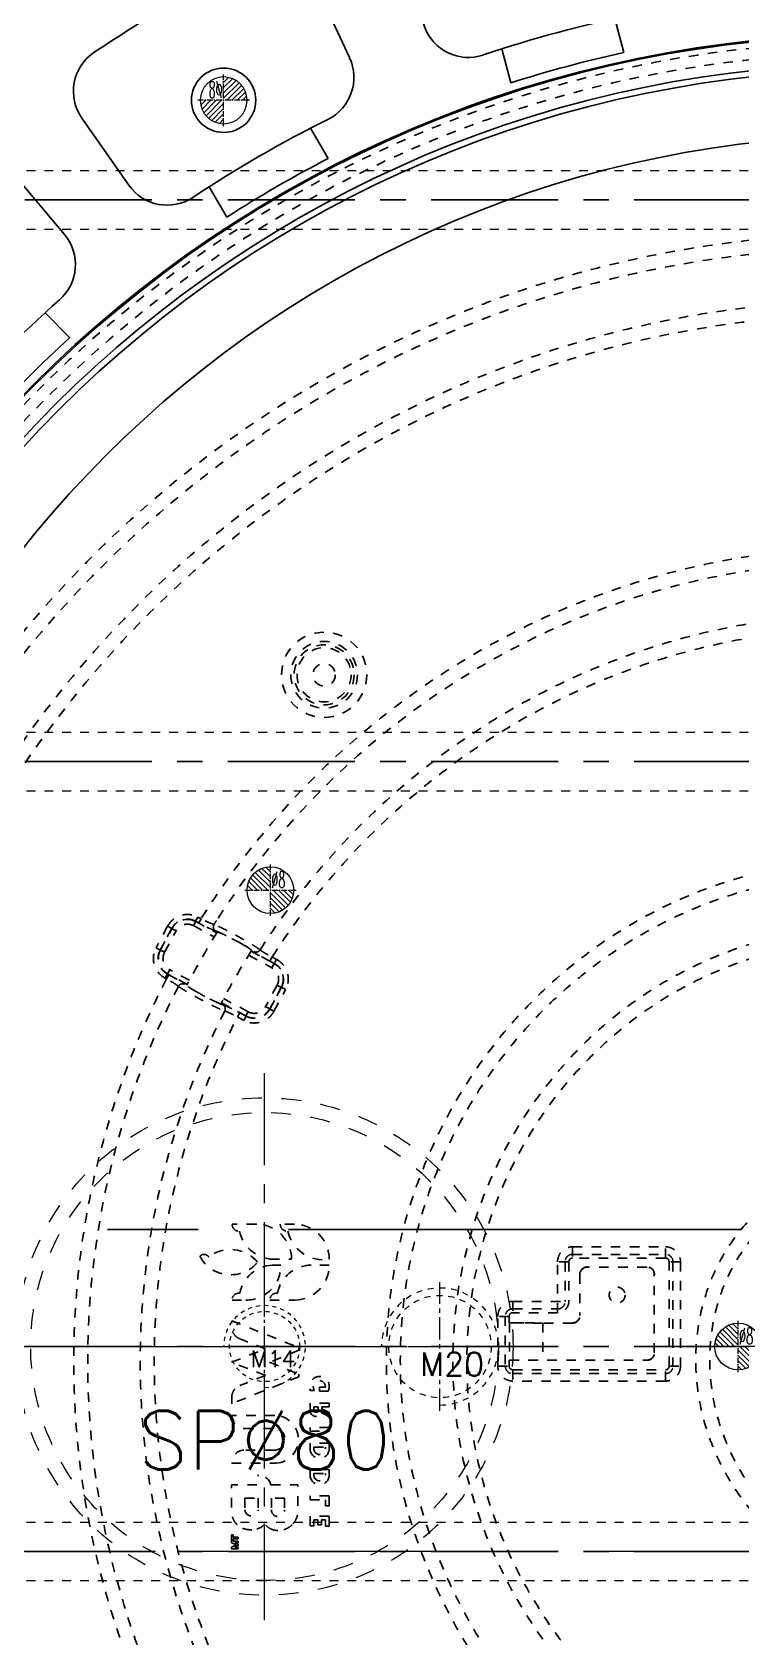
# Model space of a CAD drawing. Header units: millimetres. Extents: x 2673 to 5721, y -10743 to 3474.
# Drawn here: x 3661.4 to 3782.6, y -23 to 251.3 of the extents above; entities that cross this region are included whole.
import ezdxf
from ezdxf.enums import TextEntityAlignment as Align

# ---------------------------------------------------------------- set-up
doc = ezdxf.new("R2010")
doc.units = ezdxf.units.MM
doc.header["$LTSCALE"] = 16.335
doc.header["$PDMODE"] = 3
doc.header["$PDSIZE"] = 0.3125
doc.linetypes.add('CENTER', pattern=[0.6, 0.375, -0.075, 0.075, -0.075])
doc.linetypes.add('HIDDEN', pattern=[0.2, 0.1, -0.1])
doc.layers.get('0').update_dxf_attribs({"linetype": 'CONTINUOUS'})
doc.layers.get('Defpoints').update_dxf_attribs({"linetype": 'CONTINUOUS'})
for name, color, linetype, lineweight in [('cool', 153, 'HIDDEN', 9), ('epin', 13, 'CONTINUOUS', 9), ('moldbase', 7, 'CONTINUOUS', 20), ('screw', 33, 'CONTINUOUS', 13), ('sp', 193, 'CONTINUOUS', 9)]:
    doc.layers.add(name, color=color, linetype=linetype, lineweight=lineweight)
doc.layers.add('DEFAULT_2', color=8, linetype='HIDDEN')
doc.styles.get("Standard").update_dxf_attribs({"font": 'txt', "width": 0.8})
doc.styles.add('TXT', font='txt.shx', dxfattribs={"bigfont": 'gbcbig.shx'})
doc.styles.add('TXT05', font='txt.shx', dxfattribs={"width": 0.5, "bigfont": 'gbcbig.shx'})
doc.dimstyles.get("Standard").update_dxf_attribs({"dimtxt": 0.15625, "dimasz": 0.1875, "dimexe": 0.125, "dimexo": 0.0625, "dimtad": 0, "dimtih": 1, "dimtoh": 1, "dimdsep": 46, "dimtxsty": 'Standard', "dimcen": 0.09, "dimadec": 0, "dimazin": 0, "dimtp": 0.01, "dimtm": 0.01, "dimtfac": 1, "dimtofl": 0, "dimtmove": 0, "dimatfit": 3, "dimfxl": 0, "dimtolj": 1, "dimarcsym": 0})

# ---------------------------------------------------------------- blocks, each defined once
blk = doc.blocks.new('*D84')
at = {"color": 4, "lineweight": -2}
blk.add_line((3976.43, 186.47), (3970.25, 181.4), dxfattribs=at)
at = {"color": 4}
blk.add_solid([(3969.41, 182.43), (3971.1, 180.37), (3964.07, 176.32)], dxfattribs=at)
at = {"layer": 'Defpoints', "color": 0}
for p in [(3964.07, 176.32), (3648.27, -83.02)]:
    blk.add_point(p, dxfattribs=at)
at = {"color": 6, "insert": (3998.07, 204.24), "char_height": 12, "attachment_point": 5, "rotation": 39.3934}
blk.add_mtext('\\A1;∅408.64', dxfattribs=at)
blk = doc.blocks.new('02')
for p, q in [((3783.15, 274.29), (3784.37, 260.34)), ((3829.19, 274.29), (3827.97, 260.34))]:
    blk.add_line(p, q)
at = {"color": 7, "linetype": 'Continuous'}
for p, q in [((3796.17, 247.22), (3796.17, 253.23)), ((3816.17, 247.22), (3816.17, 253.23))]:
    blk.add_line(p, q, dxfattribs=at)
for centre, start, end in [((3791.12, 274.98), 93.6902, 185), ((3821.22, 274.98), 355, 86.3098), ((3792.34, 261.03), 185, 273.6068), ((3820, 261.03), 266.3932, 355)]:
    blk.add_arc(centre, 8, start, end)
for radius, start, end in [(241.82, 86.3098, 93.6902), (211.82, 86.3932, 93.6068), (205.82, 87.2151, 92.7849)]:
    blk.add_arc((3806.17, 41.65), radius, start, end, dxfattribs=at)
blk = doc.blocks.new('sp_80_th', base_point=(180.03, -1065.14))
at = {"layer": 'sp', "color": 1, "linetype": 'CENTER', "ltscale": 2.643404}
for p, q in [((180.03, -1111.89), (180.03, -1018.39)), ((133.28, -1065.14), (226.78, -1065.14))]:
    blk.add_line(p, q, dxfattribs=at)
at = {"layer": 'sp', "linetype": 'HIDDEN', "ltscale": 2.073258}
for radius in [42.5, 40]:
    blk.add_circle((180.03, -1065.14), radius, dxfattribs=at)
at = {"layer": 'sp', "color": 6, "style": 'TXT'}
blk.add_text('SP%%c80', height=10, dxfattribs=at).set_placement((180.03, -1081.14), align=Align.MIDDLE)
blk = doc.blocks.new('screw_m14_g')
at = {"layer": 'screw', "color": 1, "linetype": 'CENTER', "ltscale": 0.435384}
for p, q in [((0, -7.7), (0, 7.7)), ((-7.7, 0), (7.7, 0))]:
    blk.add_line(p, q, dxfattribs=at)
at = {"layer": 'screw', "color": 33, "linetype": 'HIDDEN', "ltscale": 0.435384}
blk.add_circle((0, 0), 6, dxfattribs=at)
at = {"layer": 'screw', "color": 92, "linetype": 'HIDDEN', "ltscale": 0.435384}
blk.add_arc((0, 0), 7, 270, 180, dxfattribs=at)
at = {"layer": 'screw', "color": 6, "linetype": 'ByBlock', "style": 'TXT'}
blk.add_text('M14', height=2.8, dxfattribs=at).set_placement((-2.38, -3.5))
blk = doc.blocks.new('epin_ejp_8')
at = {"layer": 'epin', "ltscale": 0.5}
h = blk.add_hatch(dxfattribs=at)
h.set_pattern_fill('_ANSI31', color=123, scale=0.2, angle=90, style=0)
h.set_pattern_definition([(135, (-3069.6252, 813.4417), (-0.4490128, -0.4490128), [])])
h.paths.add_polyline_path([(0, 4, 0.414214), (-4, 0), (0, 0)])
h.paths.add_polyline_path([(4, 0), (0, 0), (0, -4, 0.414214)])
at = {"layer": 'epin', "color": 1, "linetype": 'CENTER', "ltscale": 0.16}
for p, q in [((0, -4.4), (0, 4.4)), ((-4.4, 0), (4.4, 0))]:
    blk.add_line(p, q, dxfattribs=at)
at = {"layer": 'epin', "ltscale": 0.5}
blk.add_circle((0, 0), 4, dxfattribs=at)
at = {"layer": 'epin', "color": 6, "ltscale": 0.5, "style": 'TXT05', "width": 0.5}
blk.add_text('%%c8', height=2.8, dxfattribs=at).set_placement((0.16, 0.4))
blk = doc.blocks.new('1')
at = {"color": 1, "linetype": 'CENTER', "ltscale": 3.545271}
blk.add_line((3521.17, -188.35), (4091.17, -188.35), dxfattribs=at)
at = {"layer": 'cool', "ltscale": 0.932966}
for p, q in [((3535.5, -183.35), (4076.84, -183.35)), ((3535.5, -193.35), (4076.84, -193.35))]:
    blk.add_line(p, q, dxfattribs=at)
blk = doc.blocks.new('05')
for p in [(0, 411), (0, 315), (0, 180)]:
    blk.add_blockref('1', p)
at = {"layer": 'epin', "xscale": -1, "rotation": 359.9999999999941}
blk.add_blockref('epin_ejp_8', (3694.17, 239.65), dxfattribs=at)
blk = doc.blocks.new('screw_m20_g')
at = {"layer": 'screw', "color": 1, "linetype": 'CENTER', "ltscale": 0.621977}
for p, q in [((0, -11), (0, 11)), ((-11, 0), (11, 0))]:
    blk.add_line(p, q, dxfattribs=at)
at = {"layer": 'screw', "color": 33, "linetype": 'HIDDEN', "ltscale": 0.621977}
blk.add_circle((0, 0), 8.75, dxfattribs=at)
at = {"layer": 'screw', "color": 92, "linetype": 'HIDDEN', "ltscale": 0.621977}
blk.add_arc((0, 0), 10, 270, 180, dxfattribs=at)
at = {"layer": 'screw', "color": 6, "style": 'TXT'}
blk.add_text('M20', height=4, dxfattribs=at).set_placement((-3.4, -5))
blk = doc.blocks.new('7')
at = {"layer": 'epin'}
for p in [(-104, 2150.41), (-24, 2072.41)]:
    blk.add_blockref('epin_ejp_8', p, dxfattribs=at)

msp = doc.modelspace()

# ---------------------------------------------------------------- linework, layer by layer
at = {"color": 1, "linetype": 'CENTER', "ltscale": 12.63858}
msp.add_line((3581.422, 46.65), (4030.921, 46.65), dxfattribs=at)
at = {"color": 1, "linetype": 'CENTER', "ltscale": 3.545271}
msp.add_line((3521.172, 26.65), (4091.172, 26.65), dxfattribs=at)
at = {"color": 7, "linetype": 'Continuous'}
for radius in [204.318, 204.112, 199.261, 198.191, 186.993]:
    msp.add_circle((3806.172, 46.65), radius, dxfattribs=at)
msp.add_circle((3694.172, 239.65), 5.5)
at = {"layer": 'DEFAULT_2', "color": 8, "linetype": 'HIDDEN'}
for p, q in [((3689.395, 99.295), (3689.016, 98.587)), ((3689.76, 100.05), (3689.381, 99.343)), ((3689.381, 99.343), (3689.395, 99.295)), ((3689.923, 99.052), (3689.381, 99.343)), ((3689.395, 99.295), (3693.006, 97.357)), ((3690.302, 99.76), (3689.76, 100.05)), ((3689.922, 99.053), (3690.302, 99.76)), ((3684.599, 98.493), (3682.608, 94.781)), ((3685.306, 98.114), (3683.315, 94.401)), ((3683.363, 94.416), (3685.321, 98.065)), ((3684.071, 94.037), (3686.028, 97.686)), ((3685.306, 98.114), (3684.599, 98.493)), ((3685.321, 98.065), (3685.306, 98.114)), ((3686.028, 97.686), (3685.321, 98.065)), ((3689.016, 98.587), (3692.582, 96.675)), ((3693.082, 97.478), (3693.006, 97.357)), ((3682.608, 94.781), (3683.315, 94.401)), ((3683.315, 94.401), (3683.363, 94.416)), ((3683.363, 94.416), (3684.071, 94.037)), ((3698.445, 93.529), (3702.412, 91.401)), ((3698.872, 94.211), (3698.948, 94.331)), ((3698.872, 94.211), (3702.791, 92.108)), ((3684.972, 91.049), (3684.593, 90.342)), ((3688.318, 89.254), (3684.972, 91.049)), ((3702.469, 93.233), (3702.089, 92.526)), ((3702.84, 92.123), (3702.09, 92.525)), ((3702.412, 91.401), (3702.791, 92.108)), ((3703.219, 92.83), (3702.469, 93.233)), ((3702.791, 92.108), (3702.84, 92.123)), ((3702.84, 92.123), (3703.219, 92.83)), ((3684.544, 90.327), (3684.165, 89.62)), ((3684.165, 89.62), (3684.409, 89.489)), ((3684.409, 89.489), (3684.789, 90.196)), ((3684.593, 90.342), (3684.544, 90.327)), ((3684.544, 90.327), (3684.79, 90.195)), ((3687.943, 88.545), (3684.593, 90.342)), ((3687.943, 88.545), (3687.876, 88.42)), ((3703.314, 88.414), (3701.356, 84.764)), ((3704.021, 88.034), (3702.063, 84.385)), ((3702.078, 84.336), (3704.069, 88.049)), ((3704.021, 88.034), (3703.314, 88.414)), ((3704.069, 88.049), (3704.021, 88.034)), ((3704.776, 87.67), (3704.069, 88.049)), ((3693.728, 85.28), (3693.794, 85.406)), ((3697.989, 83.156), (3693.794, 85.406)), ((3698.368, 83.863), (3694.169, 86.115)), ((3702.785, 83.957), (3704.776, 87.67)), ((3696.544, 82.979), (3696.923, 83.686)), ((3696.544, 82.979), (3697.624, 82.4)), ((3696.922, 83.687), (3698.003, 83.107)), ((3697.624, 82.4), (3698.003, 83.107)), ((3697.989, 83.156), (3698.368, 83.863)), ((3698.003, 83.107), (3697.989, 83.156)), ((3701.356, 84.764), (3702.063, 84.385)), ((3702.063, 84.385), (3702.078, 84.336)), ((3702.078, 84.336), (3702.785, 83.957)), ((3699.727, 47.553), (3695.609, 47.541)), ((3699.875, 47.566), (3699.727, 47.553)), ((3706.3, 47.566), (3703.855, 47.566)), ((3702.068, 41.599), (3705.801, 41.599)), ((3753.837, 43.691), (3753.853, 41.76)), ((3753.837, 42.414), (3753.853, 42.398)), ((3753.838, 43.691), (3769.756, 43.691)), ((3753.853, 42.398), (3769.74, 42.398)), ((3769.74, 41.76), (3753.853, 41.76)), ((3769.74, 41.76), (3769.756, 43.691)), ((3769.74, 42.398), (3769.756, 42.414)), ((3703.983, 40.575), (3702.454, 40.575)), ((3712.242, 40.575), (3709.12, 40.575)), ((3753.215, 41.121), (3751.284, 41.138)), ((3751.3, 32.438), (3751.284, 41.137)), ((3752.56, 41.138), (3752.56, 34.369)), ((3752.577, 41.121), (3752.56, 41.138)), ((3753.215, 41.121), (3753.215, 34.353)), ((3755.092, 38.989), (3755.092, 31.965)), ((3755.119, 38.962), (3755.092, 38.989)), ((3756.369, 40.265), (3756.396, 40.239)), ((3766.559, 40.239), (3756.396, 40.239)), ((3766.559, 40.239), (3766.585, 40.265)), ((3767.862, 38.989), (3767.835, 38.962)), ((3767.835, 25.607), (3767.835, 38.962)), ((3772.31, 41.138), (3770.378, 41.121)), ((3770.378, 23.319), (3770.378, 41.121)), ((3771.033, 41.138), (3771.017, 41.121)), ((3771.017, 41.121), (3771.017, 23.319)), ((3772.31, 41.137), (3772.31, 23.304)), ((3695.614, 34.582), (3698.016, 34.582)), ((3702.059, 34.582), (3706.43, 34.582)), ((3743.621, 34.369), (3743.637, 32.438)), ((3743.621, 33.092), (3743.637, 33.076)), ((3743.622, 34.369), (3753.215, 34.353)), ((3743.637, 33.076), (3751.3, 33.076)), ((3751.3, 33.076), (3751.284, 33.092)), ((3752.56, 34.369), (3752.577, 34.353)), ((3695.556, 31.072), (3707.058, 26.456)), ((3742.999, 31.799), (3741.068, 31.816)), ((3741.068, 23.304), (3741.068, 31.815)), ((3742.344, 31.816), (3742.344, 23.303)), ((3742.361, 31.799), (3742.344, 31.816)), ((3742.999, 31.799), (3742.999, 30.688)), ((3753.842, 30.661), (3742.999, 30.688)), ((3748.779, 30.661), (3743.06, 30.688)), ((3743.08, 30.688), (3743.08, 24.303)), ((3751.3, 32.438), (3743.637, 32.438)), ((3748.779, 30.661), (3748.779, 24.33)), ((3753.842, 30.661), (3753.816, 30.688)), ((3755.092, 31.965), (3755.119, 31.938)), ((3695.525, 23.977), (3701.331, 26.247)), ((3707.058, 26.022), (3702.043, 23.984)), ((3707.058, 26.456), (3707.058, 26.022)), ((3767.835, 25.607), (3767.862, 25.58)), ((3701.331, 21.706), (3695.525, 23.977)), ((3702.043, 23.984), (3707.058, 21.912)), ((3741.068, 23.303), (3742.999, 23.319)), ((3742.344, 23.303), (3742.361, 23.319)), ((3742.999, 24.303), (3742.999, 23.319)), ((3742.999, 24.303), (3766.585, 24.303)), ((3743.06, 24.303), (3748.779, 24.33)), ((3743.637, 22.681), (3743.621, 20.75)), ((3743.637, 22.043), (3743.621, 22.026)), ((3743.621, 22.026), (3769.756, 22.026)), ((3743.637, 22.681), (3769.74, 22.681)), ((3766.585, 24.303), (3766.559, 24.33)), ((3769.756, 20.75), (3769.74, 22.681)), ((3769.756, 22.026), (3769.74, 22.043)), ((3770.378, 23.319), (3772.31, 23.303)), ((3771.017, 23.319), (3771.033, 23.303)), ((3707.058, 21.501), (3695.556, 16.881)), ((3701.331, 21.706), (3696.939, 19.974)), ((3707.058, 21.912), (3707.058, 21.501)), ((3710.591, 19.681), (3710.591, 19.019)), ((3711.57, 19.681), (3710.591, 19.681)), ((3769.756, 20.75), (3743.622, 20.75)), ((3695.556, 16.881), (3695.556, 17.942)), ((3708.959, 16.983), (3708.959, 15.683)), ((3712.227, 16.983), (3708.959, 16.983)), ((3709.039, 19.146), (3709.728, 19.146)), ((3710.591, 19.019), (3712.026, 19.019)), ((3712.227, 16.329), (3712.227, 16.983)), ((3702.929, 14.882), (3695.567, 14.882)), ((3709.613, 15.746), (3709.613, 16.33)), ((3709.613, 16.33), (3710.344, 16.33)), ((3710.344, 16.33), (3710.344, 15.752)), ((3710.879, 15.374), (3712.227, 14.615)), ((3710.98, 16.014), (3710.98, 16.329)), ((3710.98, 16.329), (3712.227, 16.329)), ((3712.227, 15.356), (3710.98, 16.014)), ((3712.227, 14.615), (3712.227, 15.356)), ((3697.732, 12.62), (3702.857, 12.62)), ((3708.959, 12.834), (3708.959, 12.18)), ((3712.227, 12.834), (3708.959, 12.834)), ((3708.959, 12.18), (3712.227, 12.18)), ((3712.227, 12.18), (3712.227, 12.834)), ((3702.857, 8.949), (3697.614, 8.949)), ((3708.963, 10.119), (3708.963, 9.026)), ((3712.227, 10.119), (3708.963, 10.119)), ((3709.613, 9.172), (3709.613, 9.466)), ((3709.613, 9.466), (3711.574, 9.466)), ((3711.574, 9.466), (3711.574, 9.172)), ((3712.227, 9.069), (3712.227, 10.119)), ((3695.56, 6.703), (3703.143, 6.703)), ((3708.963, 5.617), (3708.963, 4.524)), ((3712.227, 5.617), (3708.963, 5.617)), ((3712.227, 4.567), (3712.227, 5.617)), ((3709.613, 4.671), (3709.613, 4.964)), ((3709.613, 4.964), (3711.574, 4.964)), ((3711.574, 4.964), (3711.574, 4.671)), ((3697.803, 0.743), (3697.803, -1.231)), ((3697.803, 0.743), (3700.081, 0.743)), ((3700.081, 0.743), (3700.081, -1.231)), ((3704.605, 0.743), (3702.343, 0.742)), ((3702.343, 0.742), (3702.343, -1.269)), ((3704.605, 0.743), (3704.605, -1.246)), ((3708.959, 1.116), (3708.959, 0.463)), ((3712.227, 1.116), (3708.959, 1.116)), ((3708.959, 0.463), (3711.574, 0.463)), ((3711.574, 0.463), (3711.574, -0.575)), ((3712.227, -0.575), (3712.227, 1.116)), ((3708.959, -2.333), (3708.959, -3.97)), ((3712.227, -2.333), (3708.959, -2.333)), ((3711.574, -0.575), (3712.227, -0.575)), ((3712.227, -4.024), (3712.227, -2.333)), ((3708.959, -3.97), (3709.613, -3.97)), ((3709.613, -3.97), (3709.613, -2.987)), ((3709.613, -2.987), (3710.266, -2.987)), ((3710.266, -2.987), (3710.266, -3.846)), ((3710.266, -3.846), (3710.92, -3.846)), ((3710.92, -3.846), (3710.92, -2.987)), ((3710.92, -2.987), (3711.574, -2.987)), ((3711.574, -2.987), (3711.574, -4.024)), ((3711.574, -4.024), (3712.227, -4.024)), ((3695.54, -5.536), (3695.54, -6.879)), ((3695.786, -5.536), (3695.54, -5.536)), ((3695.54, -6.879), (3696.348, -7.262)), ((3696.348, -7.262), (3695.54, -7.644)), ((3695.54, -7.644), (3695.54, -7.94)), ((3695.54, -7.94), (3696.641, -7.94)), ((3695.786, -5.926), (3695.786, -5.536)), ((3696.641, -5.926), (3695.786, -5.926)), ((3695.786, -6.584), (3695.786, -6.195)), ((3695.786, -6.195), (3696.641, -6.195)), ((3696.641, -6.584), (3695.786, -6.584)), ((3696.641, -7.113), (3696.079, -6.85)), ((3696.079, -6.85), (3696.641, -6.85)), ((3696.079, -7.673), (3696.641, -7.41)), ((3696.641, -7.673), (3696.079, -7.673)), ((3696.641, -6.195), (3696.641, -5.926)), ((3696.641, -6.85), (3696.641, -6.584)), ((3696.641, -7.41), (3696.641, -7.113)), ((3696.641, -7.94), (3696.641, -7.673))]:
    msp.add_line(p, q, dxfattribs=at)
for centre, radius in [((3806.172, 46.65), 203.079), ((3806.172, 46.65), 201.12), ((3711.36, 141.462), 7.292), ((3711.36, 141.462), 5.698), ((3711.36, 141.462), 5.133), ((3711.36, 141.462), 4.623), ((3711.36, 141.462), 1.909), ((3761.477, 35.45), 1.36)]:
    msp.add_circle(centre, radius, dxfattribs=at)
for centre, radius, start, end in [((3687.956, 96.698), 3.004, 61.70326, 151.87482), ((3687.974, 96.639), 3.012, 73.85965, 151.73417), ((3687.972, 96.646), 2.205, 61.73348, 151.84472), ((3687.993, 96.666), 2.979, 61.92871, 74.07456), ((3807.917, 25.492), 136.706, 147.25356, 147.5711), ((3807.67, 25.598), 135.267, 147.90054, 152.32711), ((3685.96, 92.977), 3.004, 151.70326, 241.87482), ((3686.02, 92.995), 3.012, 151.87842, 241.72779), ((3686.012, 92.993), 2.205, 151.73348, 241.84472), ((3807.692, 25.584), 128.653, 147.69943, 152.35267), ((3701.372, 89.458), 2.205, 331.73348, 61.84472), ((3701.365, 89.456), 3.012, 343.85965, 61.73417), ((3701.424, 89.473), 3.004, 331.70326, 61.87482), ((3701.392, 89.436), 2.979, 331.92871, 344.07456), ((3710.825, 124.173), 42.588, 240.01777, 243.47801), ((3699.41, 85.812), 3.012, 241.87842, 331.7278), ((3699.428, 85.753), 3.004, 241.70326, 331.87482), ((3699.412, 85.804), 2.205, 241.73348, 331.84472), ((3696.815, 47.563), 1.201, 182.29864, 273.51198), ((3699.801, 41.566), 6, 0.307, 89.29047), ((3705.086, 47.576), 1.231, 180.46795, 274.3671), ((3706.247, 41.568), 5.999, 0.02116, 89.49591), ((3702.898, 47.697), 6.155, 192.50312, 262.25229), ((3711.232, 47.685), 6.199, 192.45052, 279.41179), ((3690.824, 41.494), 0.914, 29.66669, 140.64034), ((3695.385, 44.887), 5.972, 208.10597, 320.46232), ((3695.357, 37.163), 6.071, 40.24704, 128.00145), ((3753.837, 41.138), 1.276, 89.97419, 180.02581), ((3769.757, 41.138), 1.276, 359.97419, 90.02581), ((3702.825, 34.572), 6.014, 93.53359, 168.40755), ((3698.016, 40.549), 5.967, 269.82, 0.24898), ((3709.275, 34.536), 6.041, 91.47572, 168.10782), ((3706.254, 40.568), 5.988, 271.68536, 0.06759), ((3696.821, 34.579), 1.207, 84.65351, 179.84349), ((3703.264, 34.58), 1.205, 85.22266, 179.88616), ((3743.621, 31.816), 1.276, 89.97419, 180.02581), ((3751.3, 34.353), 1.276, 269.98584, 0.01416), ((3743.621, 23.303), 1.276, 179.97419, 270.02581), ((3769.757, 23.303), 1.276, 269.97419, 0.02581), ((3710.561, 19.841), 1.68, 330.71041, 205.79491), ((3710.545, 19.794), 1.033, 353.72626, 216.24692), ((3697.732, 14.787), 2.167, 177.48167, 269.77162), ((3702.868, 10.788), 4.094, 273.83876, 89.15835), ((3709.948, 15.709), 0.989, 181.4738, 340.21279), ((3709.978, 15.788), 0.368, 186.5109, 354.44791), ((3702.857, 10.784), 1.835, 270, 90), ((3697.745, 6.767), 2.186, 93.44516, 181.68742), ((3710.593, 9.173), 1.637, 185.17267, 356.32932), ((3710.593, 9.173), 0.981, 181.40298, 358.59702), ((3700.072, 2.442), 2.261, 14.82436, 89.9663), ((3710.593, 4.672), 1.637, 185.17267, 356.32932), ((3710.593, 4.672), 0.981, 181.40298, 358.59702), ((3698.942, -1.17), 1.141, 183.06531, 356.93469), ((3703.475, -1.278), 1.131, 179.57052, 1.61212)]:
    msp.add_arc(centre, radius, start, end, dxfattribs=at)
for centre, major_axis, start_param, end_param in [((3756.37, 38.988), (-0.903, 0.903), 0, 0.7852459), ((3756.396, 38.961), (-0.903, 0.903), -0.7852459, 0.7852459), ((3756.37, 38.988), (0.903, -0.903), 2.3563468, 3.1415927), ((3766.558, 38.961), (0.903, 0.903), -0.7852459, 0.7852459), ((3766.585, 38.988), (0.903, 0.903), -0.7852459, 0.7852459), ((3753.815, 31.965), (0.903, -0.903), 5.4979394, 7.0684312), ((3753.842, 31.938), (0.903, -0.903), 5.4979394, 7.0684312), ((3766.558, 25.607), (0.903, -0.903), -0.7852459, 0.7852459), ((3766.585, 25.58), (0.903, -0.903), -0.7852459, 0.7852459)]:
    msp.add_ellipse(centre, major_axis=major_axis, ratio=0.9996955, start_param=start_param, end_param=end_param, dxfattribs=at)
for points, knots in [([(3820.165, 216.081), (3809.232, 217.042), (3792.687, 217.01), (3770.996, 214.055), (3755.021, 210.42), (3739.385, 205.401), (3719.157, 196.867), (3695.357, 182.905), (3670.148, 161.487), (3652.518, 140.265), (3640.738, 121.706), (3630.617, 102.256), (3624.911, 86.761), (3622.012, 76.232)], [0, 0, 0, 0, 0.1252061, 0.1874252, 0.2495281, 0.3118469, 0.3745329, 0.4997142, 0.6248995, 0.7500892, 0.8127949, 0.875405, 1, 1, 1, 1]), ([(3813.575, 214.146), (3803.048, 214.697), (3787.173, 214.153), (3766.424, 210.705), (3751.154, 206.808), (3736.227, 201.609), (3716.95, 192.973), (3698.828, 181.888), (3682.339, 168.661), (3667.015, 154.094), (3653.592, 137.627), (3642.366, 119.708), (3632.698, 100.959), (3627.215, 86.053), (3624.408, 75.926)], [0, 0, 0, 0, 0.1250157, 0.1871392, 0.249255, 0.3116691, 0.3743672, 0.4995285, 0.5621746, 0.6248222, 0.7500374, 0.8127479, 0.8753649, 1, 1, 1, 1]), ([(3633.183, 73.965), (3635.861, 83.535), (3642.784, 102.259), (3657.596, 128.265), (3673.321, 147.62), (3687.678, 161.388), (3703.142, 173.905), (3720.129, 184.443), (3738.225, 192.718), (3752.293, 197.755), (3766.757, 201.579), (3786.355, 205.014), (3801.323, 205.683), (3811.232, 205.27)], [0, 0, 0, 0, 0.1250221, 0.24982, 0.3749363, 0.437177, 0.4998139, 0.6249855, 0.6872649, 0.7499012, 0.8127356, 0.8752351, 1, 1, 1, 1]), ([(3635.499, 73.365), (3638.231, 83.116), (3643.571, 97.422), (3652.993, 115.364), (3663.906, 132.441), (3676.953, 148.068), (3691.834, 161.832), (3707.849, 174.253), (3725.419, 184.559), (3744.095, 192.447), (3763.391, 198.66), (3788.442, 203.222), (3808.811, 203.262), (3818.9, 202.376)], [0, 0, 0, 0, 0.1250227, 0.1873756, 0.2499885, 0.3749959, 0.4372835, 0.5000035, 0.6249664, 0.6873014, 0.7500555, 0.8749575, 1, 1, 1, 1]), ([(3911.177, 105.046), (3908.259, 109.661), (3903.395, 116.321), (3896.067, 124.478), (3890.178, 130.233), (3883.938, 135.569), (3875.158, 142.116), (3863.402, 149.212), (3848.329, 155.83), (3835.156, 159.681), (3824.384, 161.731), (3813.51, 163.109), (3799.796, 163.521), (3783.414, 161.964), (3767.356, 158.378), (3751.845, 152.838), (3737.103, 145.432), (3723.323, 136.253), (3706.633, 121.935), (3696.141, 109.007), (3690.302, 99.76)], [0, 0, 0, 0, 0.0622998, 0.0937084, 0.1250404, 0.1561692, 0.1873077, 0.2499149, 0.3123466, 0.3746285, 0.406017, 0.4373779, 0.4995974, 0.5621033, 0.624637, 0.6868336, 0.7495432, 0.8123931, 0.8752233, 1, 1, 1, 1]), ([(3909.037, 103.95), (3906.183, 108.447), (3901.429, 114.935), (3894.274, 122.886), (3888.525, 128.496), (3882.436, 133.701), (3873.87, 140.09), (3862.402, 147.022), (3847.699, 153.5), (3834.849, 157.284), (3824.339, 159.312), (3813.725, 160.686), (3800.335, 161.133), (3784.33, 159.675), (3768.63, 156.242), (3753.451, 150.91), (3739.009, 143.757), (3725.489, 134.875), (3709.077, 120.992), (3698.722, 108.435), (3692.937, 99.44)], [0, 0, 0, 0, 0.062228, 0.0936021, 0.1249001, 0.1559997, 0.1871115, 0.2496732, 0.3120768, 0.3743284, 0.4057027, 0.4370645, 0.4992883, 0.5617858, 0.6243469, 0.6865641, 0.7492808, 0.8121739, 0.8750538, 1, 1, 1, 1]), ([(3700.404, 94.448), (3703.075, 98.613), (3708.924, 106.666), (3719.07, 117.63), (3730.438, 127.325), (3742.891, 135.597), (3756.242, 142.313), (3770.316, 147.359), (3784.912, 150.652), (3799.797, 152.105), (3814.759, 151.723), (3827.081, 149.808), (3836.749, 147.347), (3843.883, 145.047), (3850.832, 142.3), (3859.83, 138.042), (3870.561, 131.642), (3882.305, 122.334), (3892.746, 111.558), (3898.676, 103.496), (3901.367, 99.274)], [0, 0, 0, 0, 0.0621562, 0.124671, 0.1872211, 0.2493693, 0.3120107, 0.3744794, 0.4366959, 0.4994819, 0.5618472, 0.6242068, 0.6556466, 0.68708, 0.7182947, 0.7494271, 0.8120532, 0.8747565, 0.937103, 1, 1, 1, 1]), ([(3702.469, 93.232), (3705.093, 97.318), (3710.838, 105.213), (3720.798, 115.962), (3731.955, 125.462), (3744.173, 133.566), (3757.269, 140.141), (3771.07, 145.078), (3785.379, 148.295), (3799.967, 149.709), (3814.626, 149.323), (3826.697, 147.438), (3836.165, 145.021), (3843.151, 142.763), (3849.953, 140.068), (3858.762, 135.893), (3869.263, 129.62), (3880.752, 120.5), (3890.962, 109.947), (3896.759, 102.054), (3899.39, 97.921)], [0, 0, 0, 0, 0.0622361, 0.1248257, 0.1874323, 0.2496351, 0.3123185, 0.3748135, 0.4370538, 0.4998468, 0.562207, 0.6245564, 0.6559857, 0.6874025, 0.7185979, 0.7497112, 0.8122881, 0.8749251, 0.9371933, 1, 1, 1, 1]), ([(3828.026, 105.984), (3825.423, 106.851), (3820.121, 108.298), (3811.969, 109.573), (3803.727, 109.973), (3792.755, 109.353), (3779.272, 106.389), (3764.175, 99.612), (3752.969, 91.562), (3745.1, 83.914), (3739.79, 77.616), (3735.098, 70.843), (3731.091, 63.647), (3727.777, 56.115), (3724.322, 45.711), (3721.858, 32.149), (3721.893, 18.383), (3723.39, 7.527), (3725.246, -0.478), (3727.806, -8.299), (3731.027, -15.875), (3734.888, -23.129), (3739.37, -30.01), (3744.436, -36.491), (3750.026, -42.531), (3756.092, -48.07), (3762.609, -53.072), (3769.532, -57.519), (3774.383, -60.108), (3776.857, -61.298)], [0, 0, 0, 0, 0.0312988, 0.0625389, 0.0939378, 0.1252485, 0.1876991, 0.250154, 0.3127881, 0.3439512, 0.3751669, 0.4066004, 0.4378048, 0.4689729, 0.5003228, 0.5627002, 0.6252571, 0.6564554, 0.6875639, 0.7188628, 0.7502069, 0.7813643, 0.8124739, 0.8437602, 0.8750939, 0.906243, 0.9373542, 0.9686896, 1, 1, 1, 1]), ([(3826.964, 103.815), (3824.499, 104.624), (3819.481, 105.975), (3811.771, 107.177), (3803.972, 107.57), (3793.583, 107.029), (3783.335, 104.858), (3773.602, 101.206), (3766.601, 97.743), (3759.961, 93.617), (3753.759, 88.854), (3748.045, 83.524), (3742.876, 77.662), (3738.27, 71.339), (3734.284, 64.609), (3730.941, 57.546), (3727.361, 47.762), (3724.595, 34.962), (3724.065, 19.281), (3726.284, 3.738), (3730.375, -8.7), (3734.843, -18.124), (3740.105, -27.132), (3748.091, -37.493), (3759.564, -48.223), (3768.305, -54.01), (3772.872, -56.543)], [0, 0, 0, 0, 0.0311514, 0.0622683, 0.0935509, 0.1247671, 0.1870339, 0.218321, 0.2494604, 0.2806847, 0.3120606, 0.3432337, 0.3743813, 0.4057823, 0.4370451, 0.4681897, 0.4995013, 0.5620148, 0.6245279, 0.6869925, 0.7496128, 0.7809507, 0.8121317, 0.8747611, 0.9372836, 1, 1, 1, 1]), ([(3684.599, 98.493), (3684.835, 98.93), (3685.481, 99.721), (3686.828, 100.436), (3688.346, 100.586), (3689.322, 100.284), (3689.76, 100.05)], [0, 0, 0, 0, 0.2500115, 0.5000013, 0.7499896, 1, 1, 1, 1]), ([(3692.786, 97.69), (3692.627, 97.742), (3692.242, 97.899), (3691.281, 98.341), (3690.489, 98.749), (3689.923, 99.052)], [0, 0, 0, 0, 0.1585544, 0.3928502, 1, 1, 1, 1]), ([(3692.529, 98.801), (3692.401, 98.832), (3692.098, 98.938), (3691.349, 99.244), (3690.738, 99.538), (3690.302, 99.759)], [0, 0, 0, 0, 0.1622991, 0.3961269, 1, 1, 1, 1]), ([(3692.529, 98.802), (3692.476, 98.712), (3692.406, 98.504), (3692.404, 98.082), (3692.612, 97.79), (3692.786, 97.69)], [0, 0, 0, 0, 0.2504069, 0.5150859, 1, 1, 1, 1]), ([(3700.404, 94.448), (3700.218, 94.593), (3699.73, 94.92), (3698.863, 95.461), (3697.772, 96.103), (3696.181, 97.001), (3694.644, 97.823), (3693.293, 98.479), (3692.754, 98.72), (3692.529, 98.802)], [0, 0, 0, 0, 0.0785396, 0.1952944, 0.3404408, 0.49965, 0.8036872, 0.920498, 1, 1, 1, 1]), ([(3785.968, 50.101), (3783.926, 48.266), (3780.318, 44.027), (3776.648, 36.566), (3774.83, 28.451), (3774.851, 20.146), (3776.63, 12.043), (3780.016, 4.481), (3784.003, -1.156), (3787.791, -5.146), (3791.917, -8.771), (3797.679, -12.568), (3805.26, -15.839), (3811.963, -17.443), (3817.418, -18.045), (3825.631, -18.293), (3837.977, -16.126), (3852.711, -8.44), (3862.616, 1.253), (3868.68, 10.38), (3872.243, 17.8), (3874.78, 25.624), (3876.256, 33.723), (3876.669, 41.934), (3875.815, 52.856), (3872.188, 66.166), (3865.44, 78.185), (3858.501, 86.632), (3850.622, 94.205), (3843.762, 98.833), (3838.926, 101.36)], [0, 0, 0, 0, 0.0313541, 0.0627638, 0.0940908, 0.1255014, 0.156876, 0.18816, 0.2195237, 0.235208, 0.2509265, 0.2821797, 0.3135653, 0.3447773, 0.3604946, 0.3761888, 0.4385762, 0.5009634, 0.563337, 0.5945313, 0.6257985, 0.6570457, 0.6882079, 0.7195547, 0.7506777, 0.8130686, 0.8753895, 0.9065334, 0.9376741, 1, 1, 1, 1]), ([(3692.786, 97.69), (3693.058, 97.603), (3693.722, 97.314), (3694.373, 97.003), (3694.765, 96.809)], [0, 0, 0, 0, 0.3944592, 1, 1, 1, 1]), ([(3693.082, 97.478), (3693.09, 97.491), (3693.15, 97.491), (3693.24, 97.47), (3693.393, 97.422), (3693.587, 97.347), (3693.829, 97.246), (3694.228, 97.068), (3694.544, 96.917), (3694.765, 96.809)], [0, 0, 0, 0, 0.0252046, 0.0798093, 0.1654346, 0.28111, 0.4250649, 0.5952769, 1, 1, 1, 1]), ([(3697.08, 95.583), (3696.502, 95.911), (3695.733, 96.327), (3694.952, 96.717), (3694.764, 96.809)], [0, 0, 0, 0, 0.7610925, 1, 1, 1, 1]), ([(3780.813, -50.577), (3776.597, -48.488), (3768.491, -43.624), (3757.669, -34.482), (3748.485, -23.677), (3741.219, -11.49), (3736.131, 1.776), (3733.388, 15.721), (3733.168, 29.953), (3735.477, 44.007), (3740.351, 57.403), (3746.419, 67.627), (3752.393, 74.992), (3757.39, 80.072), (3762.86, 84.636), (3768.764, 88.613), (3775.049, 91.982), (3781.645, 94.713), (3788.483, 96.746), (3797.838, 98.462), (3809.813, 98.741), (3819.233, 96.86), (3823.762, 95.412)], [0, 0, 0, 0, 0.0622232, 0.1243714, 0.1865587, 0.2488848, 0.3111091, 0.3735413, 0.4358596, 0.498351, 0.5608289, 0.6233172, 0.6545474, 0.6860688, 0.7173897, 0.7486025, 0.7800341, 0.8115373, 0.842856, 0.8741842, 0.9371149, 1, 1, 1, 1]), ([(3781.733, -48.36), (3777.64, -46.323), (3769.773, -41.583), (3759.275, -32.685), (3750.374, -22.181), (3743.339, -10.344), (3738.419, 2.53), (3735.774, 16.052), (3735.575, 29.841), (3737.821, 43.447), (3742.545, 56.407), (3748.419, 66.293), (3754.196, 73.41), (3759.025, 78.316), (3764.308, 82.723), (3770.006, 86.561), (3776.07, 89.811), (3782.432, 92.447), (3789.024, 94.408), (3798.035, 96.064), (3809.561, 96.339), (3818.627, 94.536), (3822.985, 93.146)], [0, 0, 0, 0, 0.0624982, 0.1248927, 0.1873022, 0.2498174, 0.3121977, 0.3747563, 0.4371632, 0.4996972, 0.5621921, 0.6246351, 0.6558363, 0.6873172, 0.7185751, 0.7497093, 0.7810527, 0.8124585, 0.8436682, 0.8748681, 0.9374867, 1, 1, 1, 1]), ([(3684.165, 89.62), (3683.728, 89.855), (3682.937, 90.502), (3682.222, 91.849), (3682.073, 93.367), (3682.374, 94.343), (3682.608, 94.781)], [0, 0, 0, 0, 0.2500115, 0.5000013, 0.7499896, 1, 1, 1, 1]), ([(3697.079, 95.583), (3697.563, 95.312), (3698.223, 94.931), (3698.986, 94.443), (3699.276, 94.239), (3699.389, 94.148)], [0, 0, 0, 0, 0.6108289, 0.839628, 1, 1, 1, 1]), ([(3698.948, 94.331), (3698.957, 94.346), (3698.914, 94.408), (3698.831, 94.48), (3698.672, 94.604), (3698.456, 94.752), (3698.18, 94.931), (3697.717, 95.215), (3697.343, 95.433), (3697.079, 95.583)], [0, 0, 0, 0, 0.0229069, 0.0766138, 0.1630266, 0.2805563, 0.4267978, 0.5983731, 1, 1, 1, 1]), ([(3700.403, 94.448), (3700.297, 94.288), (3699.971, 94.034), (3699.554, 94.065), (3699.389, 94.148)], [0, 0, 0, 0, 0.5102909, 1, 1, 1, 1]), ([(3702.09, 92.525), (3701.526, 92.828), (3700.751, 93.26), (3699.858, 93.813), (3699.517, 94.045), (3699.389, 94.148)], [0, 0, 0, 0, 0.6089349, 0.8430104, 1, 1, 1, 1]), ([(3700.403, 94.448), (3700.498, 94.365), (3700.758, 94.188), (3701.222, 93.902), (3701.81, 93.573), (3702.241, 93.348), (3702.469, 93.233)], [0, 0, 0, 0, 0.1576743, 0.3920338, 0.6816905, 1, 1, 1, 1]), ([(3787.03, 47.825), (3785.246, 46.138), (3782.094, 42.276), (3778.873, 35.545), (3777.253, 28.23), (3777.234, 20.721), (3778.759, 13.353), (3781.711, 6.421), (3785.92, 0.156), (3791.216, -5.237), (3797.383, -9.628), (3804.212, -12.894), (3811.504, -14.994), (3819.037, -15.879), (3826.634, -15.59), (3834.09, -14.12), (3841.264, -11.573), (3847.98, -7.985), (3854.132, -3.487), (3859.586, 1.844), (3864.281, 7.856), (3869.381, 16.646), (3872.704, 26.368), (3874.09, 36.448), (3874.192, 44.091), (3873.336, 51.698), (3871.009, 61.609), (3865.869, 73.382), (3856.667, 85.708), (3848.815, 92.353), (3844.592, 95.202)], [0, 0, 0, 0, 0.0304327, 0.061049, 0.0916962, 0.1225323, 0.1534415, 0.184306, 0.2153474, 0.2464476, 0.2774815, 0.3087145, 0.3398209, 0.3711217, 0.4023211, 0.4336716, 0.4649566, 0.4963403, 0.5277084, 0.5591014, 0.590577, 0.6219542, 0.684761, 0.7162341, 0.7478248, 0.7792388, 0.8108782, 0.8737525, 0.9368548, 1, 1, 1, 1]), ([(3703.219, 92.83), (3703.656, 92.595), (3704.447, 91.949), (3705.162, 90.601), (3705.312, 89.083), (3705.01, 88.107), (3704.776, 87.67)], [0, 0, 0, 0, 0.2500115, 0.5000013, 0.7499896, 1, 1, 1, 1]), ([(3684.41, 89.489), (3681.878, 84.608), (3677.386, 74.535), (3672.467, 58.784), (3669.411, 42.618), (3668.239, 26.221), (3668.929, 9.759), (3672.338, -11.91), (3679.386, -32.853), (3689.746, -52.163), (3699.09, -65.769), (3709.867, -78.243), (3725.918, -93.16), (3748.882, -108.437), (3769.476, -116.464), (3780.075, -119.345)], [0, 0, 0, 0, 0.0627275, 0.1255124, 0.1878673, 0.2500201, 0.3126874, 0.3754293, 0.499892, 0.5623218, 0.6250804, 0.6878175, 0.7500156, 0.8746838, 1, 1, 1, 1]), ([(3686.444, 88.211), (3683.968, 83.42), (3679.574, 73.533), (3674.766, 58.079), (3671.78, 42.217), (3670.638, 26.128), (3671.32, 9.974), (3674.666, -11.293), (3681.577, -31.851), (3691.735, -50.813), (3700.895, -64.18), (3711.464, -76.441), (3727.206, -91.112), (3749.735, -106.155), (3769.945, -114.083), (3780.35, -116.938)], [0, 0, 0, 0, 0.0626781, 0.1254154, 0.1877301, 0.2498551, 0.3125025, 0.3752269, 0.4996823, 0.562113, 0.6248817, 0.6876411, 0.749866, 0.8745897, 1, 1, 1, 1]), ([(3686.444, 88.21), (3686.201, 88.411), (3685.535, 88.862), (3684.837, 89.256), (3684.409, 89.489)], [0, 0, 0, 0, 0.3924133, 1, 1, 1, 1]), ([(3684.79, 90.195), (3685.353, 89.893), (3686.128, 89.461), (3687.022, 88.907), (3687.364, 88.675), (3687.493, 88.571)], [0, 0, 0, 0, 0.6082187, 0.8423303, 1, 1, 1, 1]), ([(3687.493, 88.571), (3687.319, 88.659), (3686.872, 88.681), (3686.542, 88.389), (3686.444, 88.21)], [0, 0, 0, 0, 0.489295, 1, 1, 1, 1]), ([(3686.444, 88.21), (3686.633, 88.068), (3687.125, 87.749), (3688.408, 86.976), (3689.934, 86.135), (3691.551, 85.291), (3692.681, 84.727), (3693.606, 84.295), (3694.146, 84.063), (3694.37, 83.986)], [0, 0, 0, 0, 0.0788302, 0.1955748, 0.49986, 0.6593556, 0.8043675, 0.9210522, 1, 1, 1, 1]), ([(3689.543, 87.284), (3689.116, 87.527), (3688.532, 87.868), (3687.854, 88.306), (3687.596, 88.489), (3687.493, 88.571)], [0, 0, 0, 0, 0.6085194, 0.8367942, 1, 1, 1, 1]), ([(3689.543, 87.284), (3689.306, 87.42), (3688.97, 87.618), (3688.557, 87.876), (3688.312, 88.037), (3688.121, 88.171), (3687.981, 88.282), (3687.906, 88.35), (3687.868, 88.405), (3687.876, 88.42)], [0, 0, 0, 0, 0.4036334, 0.5746287, 0.7194906, 0.8358616, 0.9216759, 0.9758484, 1, 1, 1, 1]), ([(3694.078, 85.039), (3693.949, 85.08), (3693.646, 85.197), (3692.885, 85.53), (3692.26, 85.837), (3691.808, 86.066)], [0, 0, 0, 0, 0.1622751, 0.390633, 1, 1, 1, 1]), ([(3691.808, 86.066), (3692.059, 85.94), (3692.419, 85.765), (3692.875, 85.558), (3693.153, 85.439), (3693.375, 85.35), (3693.553, 85.292), (3693.649, 85.266), (3693.722, 85.265), (3693.728, 85.28)], [0, 0, 0, 0, 0.4031728, 0.5741105, 0.7193704, 0.8359716, 0.9222134, 0.9768028, 1, 1, 1, 1]), ([(3694.078, 85.039), (3694.235, 84.989), (3694.617, 84.833), (3695.571, 84.395), (3696.359, 83.989), (3696.922, 83.687)], [0, 0, 0, 0, 0.157366, 0.3914303, 1, 1, 1, 1]), ([(3694.078, 85.039), (3694.244, 84.944), (3694.507, 84.594), (3694.457, 84.166), (3694.369, 83.986)], [0, 0, 0, 0, 0.4894362, 1, 1, 1, 1]), ([(3701.199, -48.479), (3698.086, -43.593), (3692.492, -33.461), (3686.107, -17.336), (3681.821, -0.534), (3679.739, 16.68), (3679.901, 34.048), (3682.341, 51.274), (3687.066, 68.097), (3691.702, 78.813), (3694.37, 83.986)], [0, 0, 0, 0, 0.1252493, 0.2494351, 0.3740096, 0.4991177, 0.6232716, 0.7484864, 0.8741577, 1, 1, 1, 1]), ([(3703.537, -47.691), (3700.441, -42.88), (3694.877, -32.897), (3688.517, -16.997), (3684.238, -0.421), (3682.145, 16.567), (3682.279, 33.709), (3684.671, 50.71), (3689.33, 67.309), (3693.908, 77.878), (3696.544, 82.979)], [0, 0, 0, 0, 0.125308, 0.2495623, 0.3741463, 0.4992737, 0.6234251, 0.7486026, 0.8742218, 1, 1, 1, 1]), ([(3694.369, 83.986), (3694.492, 83.956), (3694.786, 83.842), (3695.284, 83.623), (3695.89, 83.327), (3696.32, 83.101), (3696.544, 82.979)], [0, 0, 0, 0, 0.1582688, 0.3923677, 0.6817757, 1, 1, 1, 1]), ([(3702.785, 83.957), (3702.549, 83.52), (3701.903, 82.729), (3700.556, 82.014), (3699.038, 81.865), (3698.062, 82.166), (3697.624, 82.4)], [0, 0, 0, 0, 0.2500115, 0.5000013, 0.7499896, 1, 1, 1, 1]), ([(3751.284, 41.137), (3751.289, 41.469), (3751.414, 42.141), (3751.985, 42.99), (3752.834, 43.56), (3753.505, 43.687), (3753.838, 43.691)], [0, 0, 0, 0, 0.2500233, 0.5000293, 0.750025, 1, 1, 1, 1]), ([(3753.853, 41.76), (3753.69, 41.755), (3753.348, 41.627), (3753.22, 41.284), (3753.215, 41.121)], [0, 0, 0, 0, 0.5, 1, 1, 1, 1]), ([(3770.378, 41.121), (3770.374, 41.284), (3770.245, 41.627), (3769.903, 41.755), (3769.74, 41.76)], [0, 0, 0, 0, 0.5, 1, 1, 1, 1]), ([(3769.756, 43.691), (3770.088, 43.686), (3770.76, 43.561), (3771.608, 42.989), (3772.179, 42.141), (3772.306, 41.469), (3772.31, 41.137)], [0, 0, 0, 0, 0.2500233, 0.5000293, 0.750025, 1, 1, 1, 1]), ([(3741.068, 31.815), (3741.073, 32.147), (3741.198, 32.819), (3741.77, 33.668), (3742.618, 34.238), (3743.289, 34.365), (3743.622, 34.369)], [0, 0, 0, 0, 0.2500233, 0.5000293, 0.750025, 1, 1, 1, 1]), ([(3753.215, 34.353), (3753.211, 34.104), (3753.117, 33.6), (3752.688, 32.964), (3752.053, 32.536), (3751.549, 32.441), (3751.3, 32.438)], [0, 0, 0, 0, 0.2500232, 0.5000293, 0.750025, 1, 1, 1, 1]), ([(3696.939, 27.979), (3696.652, 28.089), (3696.109, 28.458), (3695.569, 29.321), (3695.567, 30.25), (3695.535, 30.828), (3695.556, 31.072)], [0, 0, 0, 0, 0.2522142, 0.5234881, 0.7988135, 1, 1, 1, 1]), ([(3743.637, 32.438), (3743.475, 32.433), (3743.132, 32.305), (3743.004, 31.962), (3742.999, 31.799)], [0, 0, 0, 0, 0.5, 1, 1, 1, 1]), ([(3701.331, 26.247), (3701.224, 26.294), (3700.842, 26.434), (3700.113, 26.73), (3699.135, 27.112), (3698.158, 27.499), (3697.426, 27.787), (3697.047, 27.937), (3696.939, 27.979)], [0, 0, 0, 0, 0.0739391, 0.2588274, 0.5, 0.7411726, 0.9260609, 1, 1, 1, 1]), ([(3743.622, 20.75), (3743.289, 20.755), (3742.618, 20.88), (3741.769, 21.451), (3741.199, 22.3), (3741.072, 22.971), (3741.068, 23.304)], [0, 0, 0, 0, 0.2500233, 0.5000293, 0.750025, 1, 1, 1, 1]), ([(3742.999, 23.319), (3743.004, 23.156), (3743.132, 22.814), (3743.475, 22.686), (3743.637, 22.681)], [0, 0, 0, 0, 0.5, 1, 1, 1, 1]), ([(3769.74, 22.681), (3769.903, 22.686), (3770.245, 22.814), (3770.374, 23.156), (3770.378, 23.319)], [0, 0, 0, 0, 0.5, 1, 1, 1, 1]), ([(3772.31, 23.304), (3772.304, 22.971), (3772.179, 22.3), (3771.608, 21.451), (3770.76, 20.881), (3770.088, 20.753), (3769.756, 20.75)], [0, 0, 0, 0, 0.2500233, 0.5000293, 0.750025, 1, 1, 1, 1]), ([(3695.556, 17.942), (3695.561, 18.231), (3695.672, 18.812), (3696.172, 19.547), (3696.672, 19.863), (3696.939, 19.974)], [0, 0, 0, 0, 0.3340249, 0.6659009, 1, 1, 1, 1]), ([(3696.509, -3.833), (3696.362, -3.692), (3696.098, -3.402), (3695.826, -2.916), (3695.658, -2.445), (3695.569, -2.002), (3695.541, -1.654), (3695.54, -1.216), (3695.541, -0.536), (3695.54, 0.195), (3695.54, 0.785), (3695.54, 1.083), (3695.54, 1.342), (3695.54, 1.563), (3695.54, 1.751), (3695.541, 1.907), (3695.541, 2.036), (3695.541, 2.165), (3695.54, 2.285), (3695.54, 2.401), (3695.54, 2.502), (3695.54, 2.609), (3695.537, 2.73), (3695.553, 2.85), (3695.504, 2.993), (3695.623, 3.026), (3695.718, 3.018), (3695.816, 3.022), (3695.918, 3.021), (3696.023, 3.021), (3696.151, 3.021), (3696.274, 3.021), (3696.382, 3.021), (3696.473, 3.021), (3696.571, 3.021), (3696.674, 3.021), (3696.783, 3.021), (3696.896, 3.021), (3697.015, 3.021), (3697.137, 3.021), (3697.262, 3.021), (3697.389, 3.021), (3697.518, 3.021), (3697.648, 3.021), (3697.778, 3.021), (3697.907, 3.021), (3698.035, 3.021), (3698.16, 3.021), (3698.282, 3.021), (3698.401, 3.021), (3698.515, 3.021), (3698.635, 3.021), (3698.76, 3.021), (3698.887, 3.021), (3699.007, 3.02), (3699.118, 3.02), (3699.222, 3.02), (3699.345, 3.021), (3699.481, 3.021), (3699.624, 3.022), (3699.739, 3.023), (3699.84, 3.02), (3699.932, 3.027), (3700.045, 2.988), (3700.08, 3.097), (3700.066, 3.193), (3700.075, 3.311), (3700.074, 3.449), (3700.075, 3.574), (3700.074, 3.687), (3700.073, 3.785), (3700.073, 3.894), (3700.073, 4.012), (3700.073, 4.139), (3700.073, 4.269), (3700.073, 4.409), (3700.073, 4.554), (3700.073, 4.655), (3700.073, 4.703)], [0, 0, 0, 0, 0.0462485, 0.087626, 0.124997, 0.1588243, 0.1894681, 0.2036772, 0.2576563, 0.3431115, 0.3685926, 0.3909588, 0.4104089, 0.4270366, 0.4410523, 0.452726, 0.4623516, 0.4702227, 0.4817904, 0.4893653, 0.4965686, 0.5045304, 0.5135891, 0.5235085, 0.5333211, 0.5400418, 0.5462596, 0.5557298, 0.5619427, 0.5693124, 0.5794831, 0.5907208, 0.5970976, 0.6039658, 0.6113064, 0.619094, 0.6272964, 0.6358755, 0.6447877, 0.6539848, 0.6634156, 0.6730254, 0.682757, 0.6925518, 0.70235, 0.712092, 0.7217179, 0.7311693, 0.7403906, 0.7493296, 0.7579386, 0.7662892, 0.7764683, 0.7860499, 0.7950342, 0.803426, 0.8112344, 0.8184718, 0.8312897, 0.8419605, 0.8505986, 0.8573778, 0.8645536, 0.8723763, 0.8788778, 0.8852683, 0.8951233, 0.9051392, 0.9165657, 0.9232737, 0.930675, 0.9387578, 0.9477657, 0.9573912, 0.9673045, 0.9771272, 0.9891625, 1, 1, 1, 1]), ([(3702.257, 3.021), (3702.299, 3.021), (3702.39, 3.021), (3702.51, 3.021), (3702.617, 3.021), (3702.709, 3.021), (3702.81, 3.021), (3702.92, 3.021), (3703.041, 3.021), (3703.175, 3.021), (3703.323, 3.021), (3703.488, 3.021), (3703.672, 3.021), (3703.88, 3.021), (3704.111, 3.021), (3704.356, 3.021), (3704.601, 3.021), (3704.833, 3.021), (3705.048, 3.021), (3705.247, 3.021), (3705.43, 3.021), (3705.6, 3.021), (3705.756, 3.021), (3705.9, 3.021), (3706.032, 3.021), (3706.154, 3.021), (3706.267, 3.021), (3706.371, 3.021), (3706.493, 3.022), (3706.631, 3.018), (3706.757, 3.028), (3706.904, 2.998), (3706.854, 2.841), (3706.87, 2.727), (3706.868, 2.613), (3706.868, 2.518), (3706.868, 2.415), (3706.868, 2.302), (3706.868, 2.18), (3706.868, 2.047), (3706.868, 1.902), (3706.868, 1.743), (3706.868, 1.57), (3706.868, 1.38), (3706.868, 1.171), (3706.868, 0.941), (3706.868, 0.688), (3706.868, 0.407), (3706.868, 0.094), (3706.868, -0.255), (3706.868, -0.648), (3706.866, -1.098), (3706.877, -1.61), (3706.807, -2.183), (3706.617, -2.772), (3706.308, -3.334), (3706.031, -3.663), (3705.879, -3.814)], [0, 0, 0, 0, 0.0107787, 0.0233945, 0.0305943, 0.0384367, 0.0470022, 0.0564056, 0.0667436, 0.0781514, 0.0907734, 0.1047643, 0.1203887, 0.1381156, 0.1581029, 0.1797576, 0.2011164, 0.2210101, 0.2393782, 0.2563542, 0.2720255, 0.2864812, 0.2998121, 0.3121017, 0.3234288, 0.3338667, 0.3434832, 0.3523412, 0.3604985, 0.3749187, 0.3870871, 0.3952184, 0.4063525, 0.4195635, 0.4270491, 0.4351795, 0.4440078, 0.4536007, 0.4640349, 0.475397, 0.4877852, 0.5013118, 0.516106, 0.5323191, 0.5501218, 0.5697136, 0.5913312, 0.6152599, 0.6418511, 0.6715595, 0.7049599, 0.7428855, 0.7869025, 0.8364018, 0.8904159, 0.9449225, 1, 1, 1, 1]), ([(3698.973, -4.668), (3698.645, -4.672), (3698.019, -4.626), (3697.174, -4.331), (3696.703, -4.015), (3696.509, -3.833)], [0, 0, 0, 0, 0.3703783, 0.7004195, 1, 1, 1, 1]), ([(3702.81, -4.716), (3702.592, -4.662), (3702.171, -4.507), (3701.619, -4.133), (3701.327, -3.802), (3701.204, -3.624)], [0, 0, 0, 0, 0.3400046, 0.6722459, 1, 1, 1, 1]), ([(3703.466, -4.795), (3703.355, -4.794), (3703.134, -4.781), (3702.917, -4.742), (3702.81, -4.716)], [0, 0, 0, 0, 0.5043735, 1, 1, 1, 1]), ([(3705.879, -3.814), (3705.659, -4.025), (3705.176, -4.395), (3704.34, -4.722), (3703.755, -4.796), (3703.466, -4.795)], [0, 0, 0, 0, 0.3436494, 0.6754064, 1, 1, 1, 1])]:
    msp.add_open_spline(points, degree=3, knots=knots, dxfattribs=at)
msp.add_open_spline([(3701.204, -3.624), (3700.714, -4.336), (3699.828, -4.636), (3698.973, -4.668)], degree=3, dxfattribs=at)
at = {"layer": 'moldbase', "color": 1, "linetype": 'CENTER', "ltscale": 5.597796}
msp.add_line((4231.172, -8.35), (3381.172, -8.35), dxfattribs=at)

# ---------------------------------------------------------------- block references
for name, p in [('7', (3806.172, -2045.761)), ('05', (0, 0))]:
    msp.add_blockref(name, p)
at = {"xscale": -1}
for p, rotation in [((7493.431, 991.529), 15.00000000000394), ((7123.238, 1913.666), 30.00000000001596), ((6526.993, 2708.569), 44.99999999999433)]:
    msp.add_blockref('02', p, dxfattribs=dict(at, rotation=rotation))
at = {"layer": 'screw'}
for name, p in [('screw_m20_g', (3731.172, 26.65)), ('screw_m14_g', (3701.172, 26.65))]:
    msp.add_blockref(name, p, dxfattribs=at)
at = {"layer": 'sp'}
msp.add_blockref('sp_80_th', (3701.172, 26.65), dxfattribs=at)

# ---------------------------------------------------------------- dimensions: what is measured, and where the dimension line sits
dim = msp.add_diameter_dim_2p(p1=(3648.274, -83.018), p2=(3964.07, 176.319), dimstyle='Standard', override={"dimtxt": 12, "dimasz": 8, "dimexe": 0, "dimexo": 0, "dimgap": 0, "dimtih": 0, "dimtoh": 0, "dimzin": 0, "dimcen": 0, "dimclrd": 4, "dimclre": 4, "dimclrt": 6, "dimadec": 2, "dimtp": 0, "dimtm": 0, "dimtzin": 0})
dim.commit()
dim.dimension.update_dxf_attribs({"geometry": '*D84', "text_midpoint": (3998.073, 204.243)})

doc.saveas('drawing.dxf')
